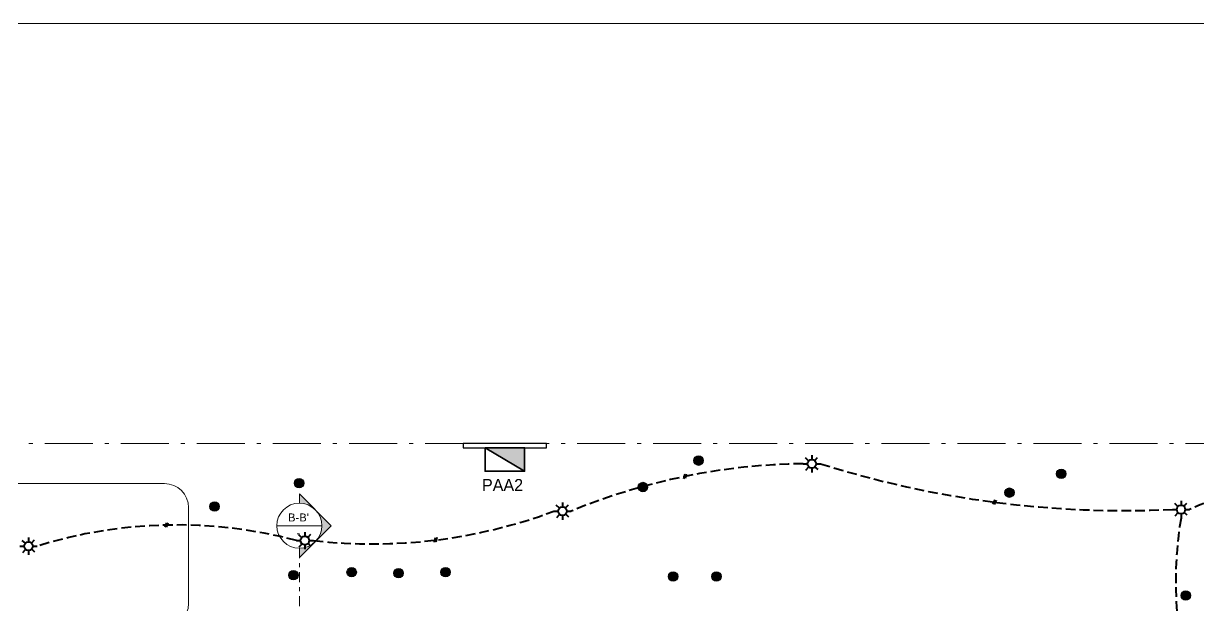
# Model space of a CAD drawing. Header units: metres. Extents: x 14 to 2416, y -346 to 476.
# Drawn here: x 33.83 to 63.18, y -69.68 to -55.13 of the extents above; entities that cross this region are included whole.
import ezdxf
from ezdxf.enums import TextEntityAlignment as Align

# ---------------------------------------------------------------- set-up
doc = ezdxf.new("R2010")
doc.units = ezdxf.units.M
for name, pattern in [('0', [0]), ('ACAD_ISO10W100', [18, 12, -3, 0, -3]), ('CONTINU', [0]), ('Dash Style-2', [0.694425, 0.48607, -0.208355]), ('DASHDOT', [1, 0.5, -0.25, 0, -0.25])]:
    doc.linetypes.add(name, pattern=pattern)
doc.layers.get('0').update_dxf_attribs({"linetype": '0', "lineweight": 20})
doc.layers.get('Defpoints').update_dxf_attribs({"color": 6})
for name, color, linetype, lineweight in [('A-ANNO-TEXT', 20, 'Continuous', 13), ('A-SECT-IDEN', 251, 'CONTINU', 9), ('calle', 254, 'Continuous', 0), ('E Base Registro', 8, 'Continuous', 30), ('E Paneles', 238, 'Continuous', 35), ('E Salida Luces', 22, 'Continuous', 40), ('E Tuberia Emp Losa', 22, 'Continuous', 40), ('E Tuberia Emp Piso', 24, 'Dash Style-2', 40)]:
    doc.layers.add(name, color=color, linetype=linetype, lineweight=lineweight)
doc.layers.add('MAVA Luminarias', color=1, linetype='Continuous')
doc.layers.add('SOLAR', color=7, linetype='ACAD_ISO10W100', lineweight=9, true_color=0xff1414)
doc.styles.add('BOLD', font='timesbd.ttf', dxfattribs={"height": 0.45})
doc.styles.add('CENTURY GOTHIC', font='GOTHIC.TTF')
doc.styles.add('ESC50-2mm', font='arial.ttf', dxfattribs={"height": 0.1})

# ---------------------------------------------------------------- blocks, each defined once
blk = doc.blocks.new('A$Cd6acdfdc')
at = {"layer": 'MAVA Luminarias', "transparency": 33554687}
blk.add_hatch(color=2, dxfattribs=at).paths.add_polyline_path([(0, 0.079, 1), (0.158, 0.079, 1)])
at = {"layer": 'MAVA Luminarias', "color": 2, "transparency": 33554687}
blk.add_circle((0.079, 0.079), 0.079, dxfattribs=at)
blk = doc.blocks.new('SEC-TAG-LEFT')
at = {"layer": 'A-SECT-IDEN'}
h = blk.add_hatch(color=256, dxfattribs=at)
h.paths.add_polyline_path([(0, 0.1131), (-0.0566, 0.0566, -0.198912), (0, 0.08)])
h.paths.add_polyline_path([(0, -0.1131), (0, -0.08, -0.198912), (-0.0566, -0.0566)])
blk.add_hatch(color=256, dxfattribs=at).paths.add_polyline_path([(-0.0566, 0.0566), (-0.1131, 0), (-0.0566, -0.0566, -0.414214)])
for p, q in [((-0.1131, 0), (0, 0.1131)), ((0, 0.1131), (0, 0.08)), ((-0.1131, 0), (0, -0.1131)), ((0.08, 0), (-0.08, 0)), ((0, -0.08), (0, -0.1131))]:
    blk.add_line(p, q, dxfattribs=at)
blk.add_circle((0, 0), 0.08, dxfattribs=at)
at = {"layer": 'A-SECT-IDEN', "color": 122, "style": 'BOLD'}
for tag, p in [('REF.#', (0.0001, 0.015)), ('SHT.#', (0.0032, -0.0399))]:
    blk.add_attdef(tag, text='', height=0.025, dxfattribs=at).set_placement(p, align=Align.CENTER)
blk = doc.blocks.new('A$Cc5be7df0')
at = {"layer": 'A-SECT-IDEN', "linetype": 'DASHDOT', "ltscale": 0.5}
blk.add_line((25.982, 40.617), (25.982, 16.257), dxfattribs=at)
at = {"layer": 'calle'}
for p, q in [((4.337, 42.23), (22.613, 42.233)), ((23.214, 39.233), (23.213, 41.633))]:
    blk.add_line(p, q, dxfattribs=at)
for centre, start, end in [((22.613, 41.633), 0.0092, 90.0092), ((22.614, 39.233), 270.0092, 0.0092)]:
    blk.add_arc(centre, 0.6, start, end, dxfattribs=at)
at = {"layer": 'SOLAR', "ltscale": 0.1}
blk.add_lwpolyline([(66.071, 43.24), (65.567, 13.241), (5.658, 13.241), (6.323, 43.23), (66.071, 43.24)], dxfattribs=at)
at = {"layer": 'A-SECT-IDEN', "extrusion": (4.93408e-08, 2.64441e-07, 1)}
ref = blk.add_blockref('SEC-TAG-LEFT', (25.982, 41.179, 0), dxfattribs=dict(at, xscale=-7.031250000000044, yscale=7.031250000000044, zscale=7.031250000000017, rotation=5.493879751128362e-06))
ref.add_attrib('REF.#', "B-B'", dxfattribs={"layer": 'A-ANNO-TEXT', "extrusion": (4.93408e-08, 2.64441e-07, 1), "height": 0.2, "rotation": 0, "style": 'ESC50-2mm'}).set_placement((25.96, 41.285, 0), align=Align.CENTER)
ref.add_attrib('SHT.#', '-', dxfattribs={"layer": 'A-ANNO-TEXT', "extrusion": (4.93408e-08, 2.64441e-07, 1), "height": 0.2, "rotation": 0, "style": 'ESC50-2mm'}).set_placement((25.959, 40.898, 0), align=Align.CENTER)
blk = doc.blocks.new('Luz Jardin')
at = {"layer": 'E Salida Luces', "linetype": 'Continuous'}
for p, q in [((-0.358, 0.001), (-0.18, 0.001)), ((-0.132, 0.123), (-0.262, 0.244)), ((0, 0.358), (0, 0.181)), ((0.123, 0.133), (0.243, 0.263)), ((0.18, 0.001), (0.358, 0.001)), ((-0.243, -0.261), (-0.123, -0.131)), ((0, -0.179), (0, -0.357)), ((0.262, -0.243), (0.132, -0.122))]:
    blk.add_line(p, q, dxfattribs=at)
blk.add_circle((0, 0.001), 0.18, dxfattribs=at)
blk = doc.blocks.new('*U370')
for p, q in [((0.03, 1.37), (-1.05, -1.48)), ((0.99, 1.37), (-0.09, -1.48))]:
    blk.add_line(p, q)
blk = doc.blocks.new('*U479')
at = {"xscale": 0.0393700787401575, "yscale": 0.0393700787401575, "zscale": 0.0393700787401575, "rotation": 89.26201033736882}
blk.add_blockref('*U370', (-0.002, 0.001), dxfattribs=at)
blk = doc.blocks.new('*U441')
at = {"xscale": 0.03937007874015751, "yscale": 0.03937007874015751, "zscale": 0.03937007874015751, "rotation": 97.34405932819689}
blk.add_blockref('*U370', (-0.002, 0.001), dxfattribs=at)
blk = doc.blocks.new('*U709')
at = {"xscale": 0.0393700787401575, "yscale": 0.0393700787401575, "zscale": 0.0393700787401575, "rotation": 82.68967857946717}
blk.add_blockref('*U370', (-0.002, 0.002), dxfattribs=at)
blk = doc.blocks.new('*U445')
at = {"layer": 'E Paneles'}
blk.add_hatch(color=256, dxfattribs=at).paths.add_polyline_path([(0.494, 0.59), (-0.494, 0), (0.494, 0)])
blk.add_line((-0.494, 0), (0.494, 0.59), dxfattribs=at)
blk.add_lwpolyline([(-0.494, 0), (-0.494, 0.59), (0.494, 0.59), (0.494, 0)], close=True, dxfattribs=at)

msp = doc.modelspace()

# ---------------------------------------------------------------- linework, layer by layer
at = {"layer": 'Defpoints', "lineweight": 13}
msp.add_lwpolyline([(13.822, -55.133), (88.855, -55.133), (88.855, -109.518), (13.822, -109.518)], close=True, dxfattribs=at)
at = {"layer": 'E Base Registro'}
msp.add_lwpolyline([(46.892, -65.629), (44.815, -65.629), (44.815, -65.734), (46.892, -65.734)], close=True, dxfattribs=at)
at = {"layer": 'E Tuberia Emp Piso', "ltscale": 0.5}
for centre, radius, start, end in [((53.498, -81.828), 15.694, 90.6916, 112.4275), ((61.341, -42.04, 0), 25.266, 252.4874, 272.7052), ((65.914, -73.814, 0), 7.172, 77.901, 114.3037), ((42.539, -55.11), 13.029, 263.5531, 290.4052), ((72.078, -69.075), 9.463, 170.3712, 192.0699), ((37.65, -79.348), 11.683, 75.1372, 107.3382)]:
    msp.add_arc(centre, radius, start, end, dxfattribs=at)

# ---------------------------------------------------------------- block references
at = {"layer": 'A-ANNO-TEXT'}
msp.add_blockref('A$Cc5be7df0', (14.738, -108.863), dxfattribs=at)
at = {"layer": 'E Paneles', "xscale": -1, "rotation": 180.009243308249}
msp.add_blockref('*U445', (45.854, -65.734), dxfattribs=at)
at = {"layer": 'E Salida Luces', "xscale": 0.6, "yscale": 0.6, "zscale": 0.6}
for p in [(53.523, -66.136), (47.296, -67.321), (62.748, -67.278), (33.954, -68.197), (40.861, -68.057)]:
    msp.add_blockref('Luz Jardin', p, dxfattribs=at)
at = {"layer": 'E Tuberia Emp Losa', "xscale": 0.9842519685039484, "yscale": 0.9842519685039484, "zscale": 0.9842519685039484, "rotation": 270}
for name, p in [('*U441', (50.353, -66.452)), ('*U709', (58.085, -67.096, 0)), ('*U479', (37.398, -67.668)), ('*U441', (44.122, -68.042))]:
    msp.add_blockref(name, p, dxfattribs=at)
at = {"layer": 'MAVA Luminarias', "xscale": 1.483214008569871, "yscale": 1.483214008569871, "zscale": 1.483214008569871}
for p in [(50.576, -66.175), (59.637, -66.504), (40.596, -66.737), (49.187, -66.834), (58.343, -66.975), (38.485, -67.323), (40.456, -69.035), (41.91, -68.964), (43.083, -68.988), (44.257, -68.964), (49.94, -69.068), (51.023, -69.068), (62.749, -69.547)]:
    msp.add_blockref('A$Cd6acdfdc', p, dxfattribs=at)

# ---------------------------------------------------------------- texts
at = {"layer": 'E Tuberia Emp Piso', "insert": (45.797, -66.667), "char_height": 0.3, "width": 1.45658, "attachment_point": 5, "rotation": 0.0092, "style": 'CENTURY GOTHIC'}
msp.add_mtext('PAA2  ', dxfattribs=at)

doc.saveas('drawing.dxf')
